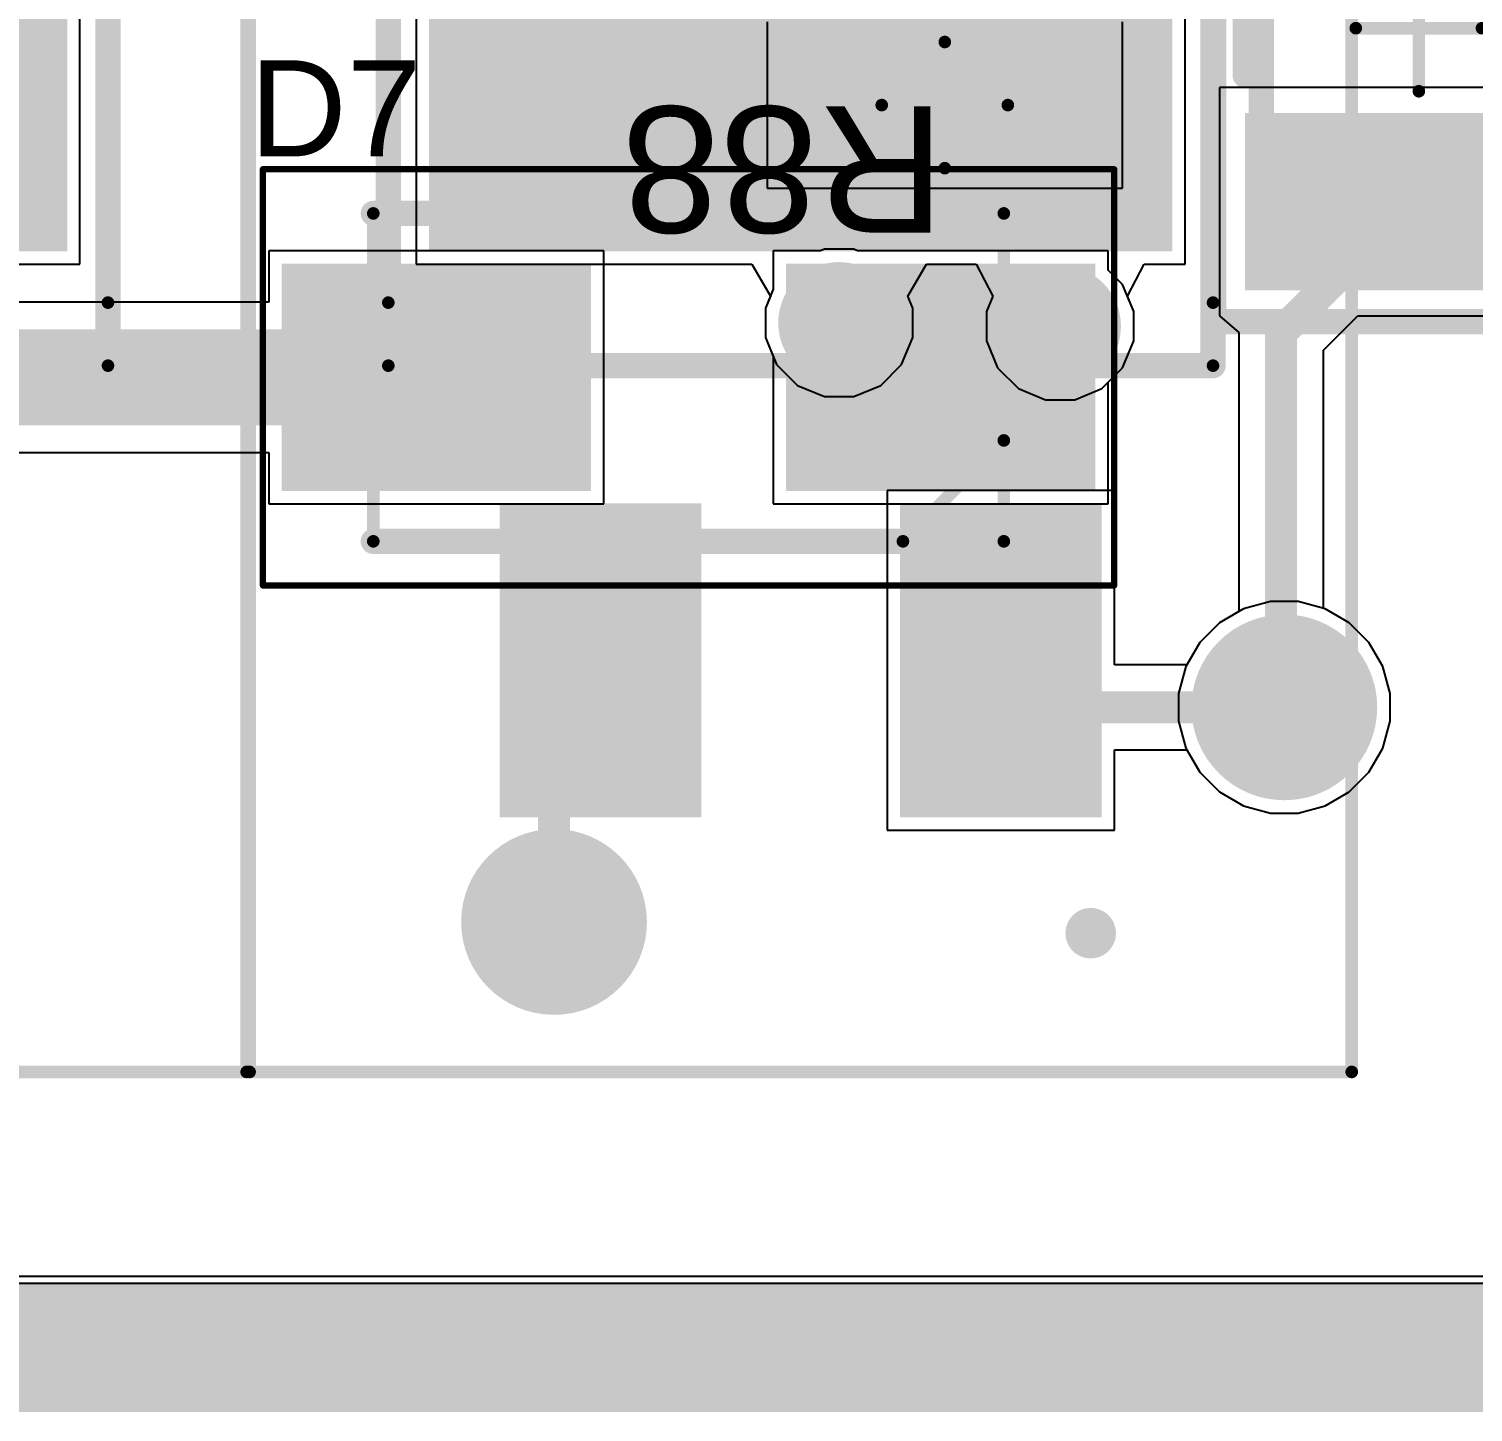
# Model space of a CAD drawing. Header units: inches. Extents: x 2.95 to 6.74, y 1.23 to 4.83.
# Drawn here: x 5.9591 to 6.4099, y 1.232 to 1.6638 of the extents above; entities that cross this region are included whole.
import ezdxf

# ---------------------------------------------------------------- set-up
doc = ezdxf.new("R2010")
doc.units = ezdxf.units.IN
doc.header["$MEASUREMENT"] = 0
for name, color, linetype in [('Bottom 3D Body', 56, 'Continuous'), ('Bottom Assembly', 56, 'Continuous'), ('Bottom Component Center', 56, 'Continuous'), ('Bottom Courtyard', 56, 'Continuous'), ('Bottom Layer', 5, 'Continuous'), ('Bottom Overlay', 54, 'Continuous'), ('Bottom Paste', 16, 'Continuous'), ('Bottom Solder', 6, 'Continuous'), ('GND', 76, 'Continuous'), ('Keep-Out Layer', 6, 'Continuous'), ('Mechanical 15', 56, 'Continuous'), ('Mechanical 5', 56, 'Continuous'), ('Mechanical 8', 56, 'Continuous'), ('PWR', 16, 'Continuous'), ('Top 3D Body', 56, 'Continuous'), ('Top Assembly', 56, 'Continuous'), ('Top Component Center', 56, 'Continuous'), ('Top Courtyard', 56, 'Continuous'), ('Top Layer', 1, 'Continuous'), ('Top Overlay', 2, 'Continuous'), ('Top Paste', 8, 'Continuous'), ('Top Solder', 216, 'Continuous'), ('Via Holes', 16, 'Continuous')]:
    doc.layers.add(name, color=color, linetype=linetype)
doc.styles.add('Arial', font='', dxfattribs={"height": 0.2})
doc.styles.get('Arial').set_extended_font_data('Arial')

# ---------------------------------------------------------------- blocks, each defined once
blk = doc.blocks.new('FP_ESR03_IPC_B_18')
at = {"layer": 'Top Layer'}
for points in [[(-0.04748, 0.01796), (-0.00976, 0.01796), (-0.00976, -0.01796), (-0.04748, -0.01796)], [(0.00976, 0.01796), (0.04748, 0.01796), (0.04748, -0.01796), (0.00976, -0.01796)]]:
    blk.add_hatch(color=1, dxfattribs=at).paths.add_polyline_path(points)
at = {"layer": 'Top Paste'}
for points in [[(-0.04748, 0.01796), (-0.00976, 0.01796), (-0.00976, -0.01796), (-0.04748, -0.01796)], [(0.00976, 0.01796), (0.04748, 0.01796), (0.04748, -0.01796), (0.00976, -0.01796)]]:
    blk.add_hatch(color=8, dxfattribs=at).paths.add_polyline_path(points)
at = {"layer": 'Top Solder'}
for points in [[(-0.04748, 0.01796), (-0.00976, 0.01796), (-0.00976, -0.01796), (-0.04748, -0.01796)], [(0.00976, 0.01796), (0.04748, 0.01796), (0.04748, -0.01796), (0.00976, -0.01796)]]:
    blk.add_hatch(color=216, dxfattribs=at).paths.add_polyline_path(points)
at = {"layer": 'Top 3D Body'}
for points in [[(0.0315, 0.01575, 0.00787, 0.00787, 0), (-0.0315, 0.01575, 0.00787, 0.00787, 0)], [(-0.0315, 0.01575, 0.00787, 0.00787, 0), (-0.0315, -0.01575, 0.00787, 0.00787, 0)], [(0.0315, 0.01575, 0.00787, 0.00787, 0), (0.0315, -0.01575, 0.00787, 0.00787, 0)], [(0.0315, -0.01575, 0.00787, 0.00787, 0), (-0.0315, -0.01575, 0.00787, 0.00787, 0)]]:
    blk.add_lwpolyline(points, format="xyseb", dxfattribs=at)
for points in [[(-0.03346, 0.01575, 0.00394, 0.00394, 1), (-0.02953, 0.01575, 0.00394, 0.00394, 1)], [(-0.03346, 0.01575, 0.00394, 0.00394, 1), (-0.02953, 0.01575, 0.00394, 0.00394, 1)], [(0.02953, 0.01575, 0.00394, 0.00394, 1), (0.03346, 0.01575, 0.00394, 0.00394, 1)], [(0.02953, 0.01575, 0.00394, 0.00394, 1), (0.03346, 0.01575, 0.00394, 0.00394, 1)], [(-0.03346, -0.01575, 0.00394, 0.00394, 1), (-0.02953, -0.01575, 0.00394, 0.00394, 1)], [(-0.03346, -0.01575, 0.00394, 0.00394, 1), (-0.02953, -0.01575, 0.00394, 0.00394, 1)], [(0.02953, -0.01575, 0.00394, 0.00394, 1), (0.03346, -0.01575, 0.00394, 0.00394, 1)], [(0.02953, -0.01575, 0.00394, 0.00394, 1), (0.03346, -0.01575, 0.00394, 0.00394, 1)]]:
    blk.add_lwpolyline(points, format="xyseb", close=True, dxfattribs=at)
at = {"layer": 'Top Assembly'}
for points in [[(0.05733, 0.0278, 0.00787, 0.00787, 0), (-0.05733, 0.0278, 0.00787, 0.00787, 0)], [(-0.05733, 0.0278, 0.00787, 0.00787, 0), (-0.05733, -0.0278, 0.00787, 0.00787, 0)], [(0.05733, 0.0278, 0.00787, 0.00787, 0), (0.05733, -0.0278, 0.00787, 0.00787, 0)], [(0.05733, -0.0278, 0.00787, 0.00787, 0), (-0.05733, -0.0278, 0.00787, 0.00787, 0)]]:
    blk.add_lwpolyline(points, format="xyseb", dxfattribs=at)
for points in [[(-0.05929, 0.0278, 0.00394, 0.00394, 1), (-0.05536, 0.0278, 0.00394, 0.00394, 1)], [(-0.05929, 0.0278, 0.00394, 0.00394, 1), (-0.05536, 0.0278, 0.00394, 0.00394, 1)], [(0.05536, 0.0278, 0.00394, 0.00394, 1), (0.05929, 0.0278, 0.00394, 0.00394, 1)], [(0.05536, 0.0278, 0.00394, 0.00394, 1), (0.05929, 0.0278, 0.00394, 0.00394, 1)], [(-0.05929, -0.0278, 0.00394, 0.00394, 1), (-0.05536, -0.0278, 0.00394, 0.00394, 1)], [(-0.05929, -0.0278, 0.00394, 0.00394, 1), (-0.05536, -0.0278, 0.00394, 0.00394, 1)], [(0.05536, -0.0278, 0.00394, 0.00394, 1), (0.05929, -0.0278, 0.00394, 0.00394, 1)], [(0.05536, -0.0278, 0.00394, 0.00394, 1), (0.05929, -0.0278, 0.00394, 0.00394, 1)]]:
    blk.add_lwpolyline(points, format="xyseb", close=True, dxfattribs=at)
at = {"layer": 'Top Component Center'}
for points in [[(0, 0.01969, 0.00394, 0.00394, 0), (0, -0.01969, 0.00394, 0.00394, 0)], [(0.01969, 0, 0.00394, 0.00394, 0), (-0.01969, 0, 0.00394, 0.00394, 0)]]:
    blk.add_lwpolyline(points, format="xyseb", dxfattribs=at)
for points in [[(-0.00098, 0.01969, 0.00197, 0.00197, 1), (0.00098, 0.01969, 0.00197, 0.00197, 1)], [(-0.02067, 0, 0.00197, 0.00197, 1), (-0.0187, 0, 0.00197, 0.00197, 1)], [(0.0187, 0, 0.00197, 0.00197, 1), (0.02067, 0, 0.00197, 0.00197, 1)], [(-0.00098, -0.01969, 0.00197, 0.00197, 1), (0.00098, -0.01969, 0.00197, 0.00197, 1)]]:
    blk.add_lwpolyline(points, format="xyseb", close=True, dxfattribs=at)
at = {"layer": 'Top Courtyard'}
for points in [[(0.05733, 0.0278, 0.00787, 0.00787, 0), (-0.05733, 0.0278, 0.00787, 0.00787, 0)], [(-0.05733, 0.0278, 0.00787, 0.00787, 0), (-0.05733, -0.0278, 0.00787, 0.00787, 0)], [(0.05733, 0.0278, 0.00787, 0.00787, 0), (0.05733, -0.0278, 0.00787, 0.00787, 0)], [(0.05733, -0.0278, 0.00787, 0.00787, 0), (-0.05733, -0.0278, 0.00787, 0.00787, 0)]]:
    blk.add_lwpolyline(points, format="xyseb", dxfattribs=at)
for points in [[(-0.05929, 0.0278, 0.00394, 0.00394, 1), (-0.05536, 0.0278, 0.00394, 0.00394, 1)], [(-0.05929, 0.0278, 0.00394, 0.00394, 1), (-0.05536, 0.0278, 0.00394, 0.00394, 1)], [(0.05536, 0.0278, 0.00394, 0.00394, 1), (0.05929, 0.0278, 0.00394, 0.00394, 1)], [(0.05536, 0.0278, 0.00394, 0.00394, 1), (0.05929, 0.0278, 0.00394, 0.00394, 1)], [(-0.05929, -0.0278, 0.00394, 0.00394, 1), (-0.05536, -0.0278, 0.00394, 0.00394, 1)], [(-0.05929, -0.0278, 0.00394, 0.00394, 1), (-0.05536, -0.0278, 0.00394, 0.00394, 1)], [(0.05536, -0.0278, 0.00394, 0.00394, 1), (0.05929, -0.0278, 0.00394, 0.00394, 1)], [(0.05536, -0.0278, 0.00394, 0.00394, 1), (0.05929, -0.0278, 0.00394, 0.00394, 1)]]:
    blk.add_lwpolyline(points, format="xyseb", close=True, dxfattribs=at)
at = {"layer": 'Top Overlay'}
for points in [[(0.04748, 0.0337, 0.00787, 0.00787, 0), (-0.04748, 0.0337, 0.00787, 0.00787, 0)], [(0.04748, -0.0337, 0.00787, 0.00787, 0), (-0.04748, -0.0337, 0.00787, 0.00787, 0)]]:
    blk.add_lwpolyline(points, format="xyseb", dxfattribs=at)
for points in [[(-0.04945, 0.0337, 0.00394, 0.00394, 1), (-0.04551, 0.0337, 0.00394, 0.00394, 1)], [(0.04551, 0.0337, 0.00394, 0.00394, 1), (0.04945, 0.0337, 0.00394, 0.00394, 1)], [(-0.04945, -0.0337, 0.00394, 0.00394, 1), (-0.04551, -0.0337, 0.00394, 0.00394, 1)], [(0.04551, -0.0337, 0.00394, 0.00394, 1), (0.04945, -0.0337, 0.00394, 0.00394, 1)]]:
    blk.add_lwpolyline(points, format="xyseb", close=True, dxfattribs=at)
at = {"layer": 'Top Assembly', "style": 'Arial'}
blk.add_text('R88', height=0.03937, dxfattribs=at).set_placement((0, 0.00044))
blk = doc.blocks.new('FP_RMCF1210_IPC_B_B_20')
at = {"layer": 'Bottom Layer'}
for points in [[(-0.08179, 0.05423), (-0.02652, 0.05423), (-0.02652, -0.05423), (-0.08179, -0.05423)], [(0.02652, 0.05423), (0.08179, 0.05423), (0.08179, -0.05423), (0.02652, -0.05423)]]:
    blk.add_hatch(color=5, dxfattribs=at).paths.add_polyline_path(points)
at = {"layer": 'Bottom Paste'}
for points in [[(-0.08179, 0.05423), (-0.02652, 0.05423), (-0.02652, -0.05423), (-0.08179, -0.05423)], [(0.02652, 0.05423), (0.08179, 0.05423), (0.08179, -0.05423), (0.02652, -0.05423)]]:
    blk.add_hatch(color=16, dxfattribs=at).paths.add_polyline_path(points)
at = {"layer": 'Bottom Solder'}
for points in [[(-0.08179, 0.05423), (-0.02652, 0.05423), (-0.02652, -0.05423), (-0.08179, -0.05423)], [(0.02652, 0.05423), (0.08179, 0.05423), (0.08179, -0.05423), (0.02652, -0.05423)]]:
    blk.add_hatch(color=6, dxfattribs=at).paths.add_polyline_path(points)
at = {"layer": 'Bottom 3D Body'}
for points in [[(0.06299, 0.04921, 0.00787, 0.00787, 0), (-0.06299, 0.04921, 0.00787, 0.00787, 0)], [(-0.06299, -0.04921, 0.00787, 0.00787, 0), (-0.06299, 0.04921, 0.00787, 0.00787, 0)], [(0.06299, -0.04921, 0.00787, 0.00787, 0), (0.06299, 0.04921, 0.00787, 0.00787, 0)], [(0.06299, -0.04921, 0.00787, 0.00787, 0), (-0.06299, -0.04921, 0.00787, 0.00787, 0)]]:
    blk.add_lwpolyline(points, format="xyseb", dxfattribs=at)
for points in [[(-0.06496, 0.04921, 0.00394, 0.00394, 1), (-0.06102, 0.04921, 0.00394, 0.00394, 1)], [(-0.06496, 0.04921, 0.00394, 0.00394, 1), (-0.06102, 0.04921, 0.00394, 0.00394, 1)], [(0.06102, 0.04921, 0.00394, 0.00394, 1), (0.06496, 0.04921, 0.00394, 0.00394, 1)], [(0.06102, 0.04921, 0.00394, 0.00394, 1), (0.06496, 0.04921, 0.00394, 0.00394, 1)], [(-0.06496, -0.04921, 0.00394, 0.00394, 1), (-0.06102, -0.04921, 0.00394, 0.00394, 1)], [(-0.06496, -0.04921, 0.00394, 0.00394, 1), (-0.06102, -0.04921, 0.00394, 0.00394, 1)], [(0.06102, -0.04921, 0.00394, 0.00394, 1), (0.06496, -0.04921, 0.00394, 0.00394, 1)], [(0.06102, -0.04921, 0.00394, 0.00394, 1), (0.06496, -0.04921, 0.00394, 0.00394, 1)]]:
    blk.add_lwpolyline(points, format="xyseb", close=True, dxfattribs=at)
at = {"layer": 'Bottom Assembly'}
for points in [[(0.09163, 0.06407, 0.00787, 0.00787, 0), (-0.09163, 0.06407, 0.00787, 0.00787, 0)], [(-0.09163, -0.06407, 0.00787, 0.00787, 0), (-0.09163, 0.06407, 0.00787, 0.00787, 0)], [(0.09163, -0.06407, 0.00787, 0.00787, 0), (0.09163, 0.06407, 0.00787, 0.00787, 0)], [(0.09163, -0.06407, 0.00787, 0.00787, 0), (-0.09163, -0.06407, 0.00787, 0.00787, 0)]]:
    blk.add_lwpolyline(points, format="xyseb", dxfattribs=at)
for points in [[(-0.0936, 0.06407, 0.00394, 0.00394, 1), (-0.08966, 0.06407, 0.00394, 0.00394, 1)], [(-0.0936, 0.06407, 0.00394, 0.00394, 1), (-0.08966, 0.06407, 0.00394, 0.00394, 1)], [(0.08966, 0.06407, 0.00394, 0.00394, 1), (0.0936, 0.06407, 0.00394, 0.00394, 1)], [(0.08966, 0.06407, 0.00394, 0.00394, 1), (0.0936, 0.06407, 0.00394, 0.00394, 1)], [(-0.0936, -0.06407, 0.00394, 0.00394, 1), (-0.08966, -0.06407, 0.00394, 0.00394, 1)], [(-0.0936, -0.06407, 0.00394, 0.00394, 1), (-0.08966, -0.06407, 0.00394, 0.00394, 1)], [(0.08966, -0.06407, 0.00394, 0.00394, 1), (0.0936, -0.06407, 0.00394, 0.00394, 1)], [(0.08966, -0.06407, 0.00394, 0.00394, 1), (0.0936, -0.06407, 0.00394, 0.00394, 1)]]:
    blk.add_lwpolyline(points, format="xyseb", close=True, dxfattribs=at)
at = {"layer": 'Bottom Component Center'}
for points in [[(0, -0.01969, 0.00394, 0.00394, 0), (0, 0.01969, 0.00394, 0.00394, 0)], [(0.01969, 0, 0.00394, 0.00394, 0), (-0.01969, 0, 0.00394, 0.00394, 0)]]:
    blk.add_lwpolyline(points, format="xyseb", dxfattribs=at)
for points in [[(-0.00098, 0.01969, 0.00197, 0.00197, 1), (0.00098, 0.01969, 0.00197, 0.00197, 1)], [(-0.02067, 0, 0.00197, 0.00197, 1), (-0.0187, 0, 0.00197, 0.00197, 1)], [(0.0187, 0, 0.00197, 0.00197, 1), (0.02067, 0, 0.00197, 0.00197, 1)], [(-0.00098, -0.01969, 0.00197, 0.00197, 1), (0.00098, -0.01969, 0.00197, 0.00197, 1)]]:
    blk.add_lwpolyline(points, format="xyseb", close=True, dxfattribs=at)
at = {"layer": 'Bottom Courtyard'}
for points in [[(0.09163, 0.06407, 0.00787, 0.00787, 0), (-0.09163, 0.06407, 0.00787, 0.00787, 0)], [(-0.09163, -0.06407, 0.00787, 0.00787, 0), (-0.09163, 0.06407, 0.00787, 0.00787, 0)], [(0.09163, -0.06407, 0.00787, 0.00787, 0), (0.09163, 0.06407, 0.00787, 0.00787, 0)], [(0.09163, -0.06407, 0.00787, 0.00787, 0), (-0.09163, -0.06407, 0.00787, 0.00787, 0)]]:
    blk.add_lwpolyline(points, format="xyseb", dxfattribs=at)
for points in [[(-0.0936, 0.06407, 0.00394, 0.00394, 1), (-0.08966, 0.06407, 0.00394, 0.00394, 1)], [(-0.0936, 0.06407, 0.00394, 0.00394, 1), (-0.08966, 0.06407, 0.00394, 0.00394, 1)], [(0.08966, 0.06407, 0.00394, 0.00394, 1), (0.0936, 0.06407, 0.00394, 0.00394, 1)], [(0.08966, 0.06407, 0.00394, 0.00394, 1), (0.0936, 0.06407, 0.00394, 0.00394, 1)], [(-0.0936, -0.06407, 0.00394, 0.00394, 1), (-0.08966, -0.06407, 0.00394, 0.00394, 1)], [(-0.0936, -0.06407, 0.00394, 0.00394, 1), (-0.08966, -0.06407, 0.00394, 0.00394, 1)], [(0.08966, -0.06407, 0.00394, 0.00394, 1), (0.0936, -0.06407, 0.00394, 0.00394, 1)], [(0.08966, -0.06407, 0.00394, 0.00394, 1), (0.0936, -0.06407, 0.00394, 0.00394, 1)]]:
    blk.add_lwpolyline(points, format="xyseb", close=True, dxfattribs=at)
at = {"layer": 'Bottom Overlay'}
for points in [[(0.01471, 0.05423, 0.00787, 0.00787, 0), (-0.01471, 0.05423, 0.00787, 0.00787, 0)], [(0.01471, -0.05423, 0.00787, 0.00787, 0), (-0.01471, -0.05423, 0.00787, 0.00787, 0)]]:
    blk.add_lwpolyline(points, format="xyseb", dxfattribs=at)
for points in [[(-0.01668, 0.05423, 0.00394, 0.00394, 1), (-0.01275, 0.05423, 0.00394, 0.00394, 1)], [(0.01275, 0.05423, 0.00394, 0.00394, 1), (0.01668, 0.05423, 0.00394, 0.00394, 1)], [(-0.01668, -0.05423, 0.00394, 0.00394, 1), (-0.01275, -0.05423, 0.00394, 0.00394, 1)], [(0.01275, -0.05423, 0.00394, 0.00394, 1), (0.01668, -0.05423, 0.00394, 0.00394, 1)]]:
    blk.add_lwpolyline(points, format="xyseb", close=True, dxfattribs=at)
blk = doc.blocks.new('SQD30N0520L_GE3_B_89')
at = {"layer": 'Bottom Layer'}
for points in [[(-0.03498, 0), (-0.03498, -0.09), (-0.08998, -0.09), (-0.08998, 0)], [(0.08998, 0), (0.08998, -0.09), (0.03498, -0.09), (0.03498, 0)], [(0.11201, -0.17669), (0.11201, -0.42), (-0.11201, -0.42), (-0.11201, -0.17669)]]:
    blk.add_hatch(color=5, dxfattribs=at).paths.add_polyline_path(points)
at = {"layer": 'Bottom Paste'}
for points in [[(-0.03498, 0), (-0.03498, -0.09), (-0.08998, -0.09), (-0.08998, 0)], [(0.08998, 0), (0.08998, -0.09), (0.03498, -0.09), (0.03498, 0)], [(0.11201, -0.17669), (0.11201, -0.42), (-0.11201, -0.42), (-0.11201, -0.17669)]]:
    blk.add_hatch(color=16, dxfattribs=at).paths.add_polyline_path(points)
at = {"layer": 'Bottom Solder'}
for points in [[(-0.03098, 0.004), (-0.03098, -0.094), (-0.09398, -0.094), (-0.09398, 0.004)], [(0.09398, 0.004), (0.09398, -0.094), (0.03098, -0.094), (0.03098, 0.004)], [(0.11601, -0.17269), (0.11601, -0.424), (-0.11601, -0.424), (-0.11601, -0.17269)]]:
    blk.add_hatch(color=6, dxfattribs=at).paths.add_polyline_path(points)
at = {"layer": 'Bottom 3D Body'}
for points in [[(-0.12874, -0.13701, 0.00787, 0.00787, 0), (-0.12874, -0.37697, 0.00787, 0.00787, 0)], [(0.12874, -0.13701, 0.00787, 0.00787, 0), (-0.12874, -0.13701, 0.00787, 0.00787, 0)], [(0.12874, -0.13701, 0.00787, 0.00787, 0), (0.12874, -0.37697, 0.00787, 0.00787, 0)]]:
    blk.add_lwpolyline(points, format="xyseb", dxfattribs=at)
for points in [[(-0.13071, -0.13701, 0.00394, 0.00394, 1), (-0.12677, -0.13701, 0.00394, 0.00394, 1)], [(-0.13071, -0.13701, 0.00394, 0.00394, 1), (-0.12677, -0.13701, 0.00394, 0.00394, 1)], [(0.12677, -0.13701, 0.00394, 0.00394, 1), (0.13071, -0.13701, 0.00394, 0.00394, 1)], [(0.12677, -0.13701, 0.00394, 0.00394, 1), (0.13071, -0.13701, 0.00394, 0.00394, 1)]]:
    blk.add_lwpolyline(points, format="xyseb", close=True, dxfattribs=at)
at = {"layer": 'Bottom Overlay'}
for points in [[(-0.09449, 0.04016, 0.00787, 0.00787, -1), (-0.08661, 0.04016, 0.00787, 0.00787, 0)], [(-0.08661, 0.04016, 0.00787, 0.00787, -1), (-0.09449, 0.04016, 0.00787, 0.00787, 0)], [(0.12874, -0.13701, 0.00394, 0.00394, 0), (-0.12874, -0.13701, 0.00394, 0.00394, 0)], [(-0.12874, -0.13701, 0.00394, 0.00394, 0), (-0.12874, -0.15669, 0.00394, 0.00394, 0)], [(0.12874, -0.13701, 0.00394, 0.00394, 0), (0.12874, -0.15669, 0.00394, 0.00394, 0)]]:
    blk.add_lwpolyline(points, format="xyseb", dxfattribs=at)
for points in [[(-0.09646, 0.04016, 0.00394, 0.00394, 1), (-0.09252, 0.04016, 0.00394, 0.00394, 1)], [(-0.09646, 0.04016, 0.00394, 0.00394, 1), (-0.09252, 0.04016, 0.00394, 0.00394, 1)], [(-0.08858, 0.04016, 0.00394, 0.00394, 1), (-0.08465, 0.04016, 0.00394, 0.00394, 1)], [(-0.08858, 0.04016, 0.00394, 0.00394, 1), (-0.08465, 0.04016, 0.00394, 0.00394, 1)], [(-0.12972, -0.13701, 0.00197, 0.00197, 1), (-0.12776, -0.13701, 0.00197, 0.00197, 1)], [(-0.12972, -0.13701, 0.00197, 0.00197, 1), (-0.12776, -0.13701, 0.00197, 0.00197, 1)], [(0.12776, -0.13701, 0.00197, 0.00197, 1), (0.12972, -0.13701, 0.00197, 0.00197, 1)], [(0.12776, -0.13701, 0.00197, 0.00197, 1), (0.12972, -0.13701, 0.00197, 0.00197, 1)], [(-0.12972, -0.15669, 0.00197, 0.00197, 1), (-0.12776, -0.15669, 0.00197, 0.00197, 1)], [(0.12776, -0.15669, 0.00197, 0.00197, 1), (0.12972, -0.15669, 0.00197, 0.00197, 1)]]:
    blk.add_lwpolyline(points, format="xyseb", close=True, dxfattribs=at)
at = {"layer": 'Mechanical 15'}
for points in [[(-0.17205, 0.08346, 0.00394, 0.00394, 0), (-0.17205, -0.46035, 0.00394, 0.00394, 0)], [(0.17205, 0.08346, 0.00394, 0.00394, 0), (-0.17205, 0.08346, 0.00394, 0.00394, 0)], [(0.17205, 0.08346, 0.00394, 0.00394, 0), (0.17205, -0.46035, 0.00394, 0.00394, 0)]]:
    blk.add_lwpolyline(points, format="xyseb", dxfattribs=at)
for points in [[(-0.17303, 0.08346, 0.00197, 0.00197, 1), (-0.17106, 0.08346, 0.00197, 0.00197, 1)], [(-0.17303, 0.08346, 0.00197, 0.00197, 1), (-0.17106, 0.08346, 0.00197, 0.00197, 1)], [(0.17106, 0.08346, 0.00197, 0.00197, 1), (0.17303, 0.08346, 0.00197, 0.00197, 1)], [(0.17106, 0.08346, 0.00197, 0.00197, 1), (0.17303, 0.08346, 0.00197, 0.00197, 1)]]:
    blk.add_lwpolyline(points, format="xyseb", close=True, dxfattribs=at)
blk = doc.blocks.new('SQD30N0520L_GE3_B_90')
at = {"layer": 'Bottom Layer'}
blk.add_hatch(color=5, dxfattribs=at).paths.add_polyline_path([(0.11201, -0.17669), (0.11201, -0.42), (-0.11201, -0.42), (-0.11201, -0.17669)])
at = {"layer": 'Bottom Paste'}
blk.add_hatch(color=16, dxfattribs=at).paths.add_polyline_path([(0.11201, -0.17669), (0.11201, -0.42), (-0.11201, -0.42), (-0.11201, -0.17669)])
at = {"layer": 'Bottom Solder'}
blk.add_hatch(color=6, dxfattribs=at).paths.add_polyline_path([(0.11601, -0.17269), (0.11601, -0.424), (-0.11601, -0.424), (-0.11601, -0.17269)])
at = {"layer": 'Bottom 3D Body'}
for points in [[(0.12874, -0.13701, 0.00787, 0.00787, 0), (-0.12874, -0.13701, 0.00787, 0.00787, 0)], [(-0.12874, -0.13701, 0.00787, 0.00787, 0), (-0.12874, -0.37697, 0.00787, 0.00787, 0)]]:
    blk.add_lwpolyline(points, format="xyseb", dxfattribs=at)
blk.add_lwpolyline([(-0.13071, -0.13701, 0.00394, 0.00394, 1), (-0.12677, -0.13701, 0.00394, 0.00394, 1)], format="xyseb", close=True, dxfattribs=at)
blk.add_lwpolyline([(-0.13071, -0.13701, 0.00394, 0.00394, 1), (-0.12677, -0.13701, 0.00394, 0.00394, 1)], format="xyseb", close=True, dxfattribs=at)
at = {"layer": 'Bottom Overlay'}
for points in [[(-0.12874, -0.13701, 0.00394, 0.00394, 0), (-0.12874, -0.15669, 0.00394, 0.00394, 0)], [(0.12874, -0.13701, 0.00394, 0.00394, 0), (-0.12874, -0.13701, 0.00394, 0.00394, 0)]]:
    blk.add_lwpolyline(points, format="xyseb", dxfattribs=at)
for points in [[(-0.12972, -0.13701, 0.00197, 0.00197, 1), (-0.12776, -0.13701, 0.00197, 0.00197, 1)], [(-0.12972, -0.13701, 0.00197, 0.00197, 1), (-0.12776, -0.13701, 0.00197, 0.00197, 1)], [(-0.12972, -0.15669, 0.00197, 0.00197, 1), (-0.12776, -0.15669, 0.00197, 0.00197, 1)]]:
    blk.add_lwpolyline(points, format="xyseb", close=True, dxfattribs=at)
at = {"layer": 'Mechanical 15'}
for points in [[(0.17205, 0.08346, 0.00394, 0.00394, 0), (-0.17205, 0.08346, 0.00394, 0.00394, 0)], [(-0.17205, 0.08346, 0.00394, 0.00394, 0), (-0.17205, -0.46035, 0.00394, 0.00394, 0)]]:
    blk.add_lwpolyline(points, format="xyseb", dxfattribs=at)
blk.add_lwpolyline([(-0.17303, 0.08346, 0.00197, 0.00197, 1), (-0.17106, 0.08346, 0.00197, 0.00197, 1)], format="xyseb", close=True, dxfattribs=at)
blk.add_lwpolyline([(-0.17303, 0.08346, 0.00197, 0.00197, 1), (-0.17106, 0.08346, 0.00197, 0.00197, 1)], format="xyseb", close=True, dxfattribs=at)
blk = doc.blocks.new('DIOM5026X220N_110')
at = {"layer": 'Top Layer'}
for points in [[(-0.12303, 0.0315), (-0.03445, 0.0315), (-0.03445, -0.0315), (-0.12303, -0.0315)], [(0.03445, 0.0315), (0.12303, 0.0315), (0.12303, -0.0315), (0.03445, -0.0315)]]:
    blk.add_hatch(color=1, dxfattribs=at).paths.add_polyline_path(points)
at = {"layer": 'Top Paste'}
for points in [[(-0.12303, 0.0315), (-0.03445, 0.0315), (-0.03445, -0.0315), (-0.12303, -0.0315)], [(0.03445, 0.0315), (0.12303, 0.0315), (0.12303, -0.0315), (0.03445, -0.0315)]]:
    blk.add_hatch(color=8, dxfattribs=at).paths.add_polyline_path(points)
at = {"layer": 'Top Solder'}
for points in [[(-0.12703, 0.0355), (-0.03045, 0.0355), (-0.03045, -0.0355), (-0.12703, -0.0355)], [(0.03045, 0.0355), (0.12703, 0.0355), (0.12703, -0.0355), (0.03045, -0.0355)]]:
    blk.add_hatch(color=216, dxfattribs=at).paths.add_polyline_path(points)
at = {"layer": 'Mechanical 15'}
for points in [[(-0.13287, 0.06496, 0.00197, 0.00197, 0), (-0.13287, -0.06496, 0.00197, 0.00197, 0)], [(0.13287, 0.06496, 0.00197, 0.00197, 0), (-0.13287, 0.06496, 0.00197, 0.00197, 0)], [(0.13287, 0.06496, 0.00197, 0.00197, 0), (0.13287, -0.06496, 0.00197, 0.00197, 0)], [(0.13287, -0.06496, 0.00197, 0.00197, 0), (-0.13287, -0.06496, 0.00197, 0.00197, 0)]]:
    blk.add_lwpolyline(points, format="xyseb", dxfattribs=at)
for points in [[(-0.13337, 0.06496, 0.000984, 0.000984, 1), (-0.13238, 0.06496, 0.000984, 0.000984, 1)], [(-0.13337, 0.06496, 0.000984, 0.000984, 1), (-0.13238, 0.06496, 0.000984, 0.000984, 1)], [(0.13238, 0.06496, 0.000984, 0.000984, 1), (0.13337, 0.06496, 0.000984, 0.000984, 1)], [(0.13238, 0.06496, 0.000984, 0.000984, 1), (0.13337, 0.06496, 0.000984, 0.000984, 1)], [(-0.13337, -0.06496, 0.000984, 0.000984, 1), (-0.13238, -0.06496, 0.000984, 0.000984, 1)], [(-0.13337, -0.06496, 0.000984, 0.000984, 1), (-0.13238, -0.06496, 0.000984, 0.000984, 1)], [(0.13238, -0.06496, 0.000984, 0.000984, 1), (0.13337, -0.06496, 0.000984, 0.000984, 1)], [(0.13238, -0.06496, 0.000984, 0.000984, 1), (0.13337, -0.06496, 0.000984, 0.000984, 1)]]:
    blk.add_lwpolyline(points, format="xyseb", close=True, dxfattribs=at)
at = {"layer": 'Top 3D Body'}
for points in [[(-0.06693, 0.05118, 0.00394, 0.00394, 0), (-0.09843, 0.01969, 0.00394, 0.00394, 0)], [(-0.09843, 0.05118, 0.00394, 0.00394, 0), (-0.09843, -0.05118, 0.00394, 0.00394, 0)], [(0.09843, 0.05118, 0.00394, 0.00394, 0), (-0.09843, 0.05118, 0.00394, 0.00394, 0)], [(0.09843, 0.05118, 0.00394, 0.00394, 0), (0.09843, -0.05118, 0.00394, 0.00394, 0)], [(0.09843, -0.05118, 0.00394, 0.00394, 0), (-0.09843, -0.05118, 0.00394, 0.00394, 0)]]:
    blk.add_lwpolyline(points, format="xyseb", dxfattribs=at)
for points in [[(-0.09941, 0.05118, 0.00197, 0.00197, 1), (-0.09744, 0.05118, 0.00197, 0.00197, 1)], [(-0.09941, 0.05118, 0.00197, 0.00197, 1), (-0.09744, 0.05118, 0.00197, 0.00197, 1)], [(-0.06791, 0.05118, 0.00197, 0.00197, 1), (-0.06594, 0.05118, 0.00197, 0.00197, 1)], [(0.09744, 0.05118, 0.00197, 0.00197, 1), (0.09941, 0.05118, 0.00197, 0.00197, 1)], [(0.09744, 0.05118, 0.00197, 0.00197, 1), (0.09941, 0.05118, 0.00197, 0.00197, 1)], [(-0.09941, 0.01969, 0.00197, 0.00197, 1), (-0.09744, 0.01969, 0.00197, 0.00197, 1)], [(-0.09941, -0.05118, 0.00197, 0.00197, 1), (-0.09744, -0.05118, 0.00197, 0.00197, 1)], [(-0.09941, -0.05118, 0.00197, 0.00197, 1), (-0.09744, -0.05118, 0.00197, 0.00197, 1)], [(0.09744, -0.05118, 0.00197, 0.00197, 1), (0.09941, -0.05118, 0.00197, 0.00197, 1)], [(0.09744, -0.05118, 0.00197, 0.00197, 1), (0.09941, -0.05118, 0.00197, 0.00197, 1)]]:
    blk.add_lwpolyline(points, format="xyseb", close=True, dxfattribs=at)
at = {"layer": 'Top Overlay'}
for points in [[(0.09843, 0.05118, 0.00787, 0.00787, 0), (-0.11024, 0.05118, 0.00787, 0.00787, 0)], [(0.09843, -0.05118, 0.00787, 0.00787, 0), (-0.09843, -0.05118, 0.00787, 0.00787, 0)]]:
    blk.add_lwpolyline(points, format="xyseb", dxfattribs=at)
for points in [[(-0.1122, 0.05118, 0.00394, 0.00394, 1), (-0.10827, 0.05118, 0.00394, 0.00394, 1)], [(0.09646, 0.05118, 0.00394, 0.00394, 1), (0.10039, 0.05118, 0.00394, 0.00394, 1)], [(-0.10039, -0.05118, 0.00394, 0.00394, 1), (-0.09646, -0.05118, 0.00394, 0.00394, 1)], [(0.09646, -0.05118, 0.00394, 0.00394, 1), (0.10039, -0.05118, 0.00394, 0.00394, 1)]]:
    blk.add_lwpolyline(points, format="xyseb", close=True, dxfattribs=at)

msp = doc.modelspace()

# ---------------------------------------------------------------- hatches: boundary and pattern name
at = {"layer": 'Bottom Layer'}
h = msp.add_hatch(color=5, dxfattribs=at)
edge = h.paths.add_edge_path()
edge.add_arc((6.212, 1.572), 0.015, 0, 360)
h = msp.add_hatch(color=5, dxfattribs=at)
edge = h.paths.add_edge_path()
edge.add_arc((6.281, 1.571), 0.015, 0, 360)
h = msp.add_hatch(color=5, dxfattribs=at)
edge = h.paths.add_edge_path()
edge.add_arc((6.351, 1.452), 0.025, 0, 360)
h = msp.add_hatch(color=5, dxfattribs=at)
edge = h.paths.add_edge_path()
edge.add_arc((6.123, 1.385), 0.025, 0, 360)
at = {"layer": 'Bottom Solder'}
h = msp.add_hatch(color=6, dxfattribs=at)
edge = h.paths.add_edge_path()
edge.add_arc((6.212, 1.572), 0.019, 0, 360)
h = msp.add_hatch(color=6, dxfattribs=at)
edge = h.paths.add_edge_path()
edge.add_arc((6.281, 1.571), 0.019, 0, 360)
h = msp.add_hatch(color=6, dxfattribs=at)
edge = h.paths.add_edge_path()
edge.add_arc((6.351, 1.452), 0.029, 0, 360)
h = msp.add_hatch(color=6, dxfattribs=at)
edge = h.paths.add_edge_path()
edge.add_arc((6.123, 1.385), 0.029, 0, 360)
at = {"layer": 'GND'}
h = msp.add_hatch(color=76, dxfattribs=at)
edge = h.paths.add_edge_path()
edge.add_arc((6.212, 1.572), 0.019, 0, 360)
h = msp.add_hatch(color=76, dxfattribs=at)
edge = h.paths.add_edge_path()
edge.add_arc((6.281, 1.571), 0.019, 0, 360)
h = msp.add_hatch(color=76, dxfattribs=at)
edge = h.paths.add_edge_path()
edge.add_arc((6.351, 1.452), 0.024, 0, 360)
at = {"layer": 'PWR'}
h = msp.add_hatch(color=16, dxfattribs=at)
edge = h.paths.add_edge_path()
edge.add_arc((6.351, 1.452), 0.024, 0, 360)
h = msp.add_hatch(color=16, dxfattribs=at)
edge = h.paths.add_edge_path()
edge.add_arc((6.123, 1.385), 0.024, 0, 360)
at = {"layer": 'Top Layer'}
h = msp.add_hatch(color=1, dxfattribs=at)
edge = h.paths.add_edge_path()
edge.add_arc((6.212, 1.572), 0.015, 0, 360)
h = msp.add_hatch(color=1, dxfattribs=at)
edge = h.paths.add_edge_path()
edge.add_arc((6.281, 1.571), 0.015, 0, 360)
h = msp.add_hatch(color=1, dxfattribs=at)
edge = h.paths.add_edge_path()
edge.add_arc((6.351, 1.452), 0.025, 0, 360)
h = msp.add_hatch(color=1, dxfattribs=at)
edge = h.paths.add_edge_path()
edge.add_arc((6.123, 1.385), 0.025, 0, 360)
at = {"layer": 'Top Solder'}
h = msp.add_hatch(color=216, dxfattribs=at)
edge = h.paths.add_edge_path()
edge.add_arc((6.212, 1.572), 0.019, 0, 360)
h = msp.add_hatch(color=216, dxfattribs=at)
edge = h.paths.add_edge_path()
edge.add_arc((6.281, 1.571), 0.019, 0, 360)
h = msp.add_hatch(color=216, dxfattribs=at)
edge = h.paths.add_edge_path()
edge.add_arc((6.351, 1.452), 0.029, 0, 360)
h = msp.add_hatch(color=216, dxfattribs=at)
edge = h.paths.add_edge_path()
edge.add_arc((6.123, 1.385), 0.029, 0, 360)
at = {"layer": 'Via Holes'}
h = msp.add_hatch(color=7, dxfattribs=at)
edge = h.paths.add_edge_path()
edge.add_arc((6.212, 1.572), 0.009, 0, 360)
h = msp.add_hatch(color=7, dxfattribs=at)
edge = h.paths.add_edge_path()
edge.add_arc((6.281, 1.571), 0.009, 0, 360)
h = msp.add_hatch(color=7, dxfattribs=at)
edge = h.paths.add_edge_path()
edge.add_arc((6.351, 1.452), 0.014, 0, 360)
h = msp.add_hatch(color=7, dxfattribs=at)
edge = h.paths.add_edge_path()
edge.add_arc((6.123, 1.385), 0.014, 0, 360)

# ---------------------------------------------------------------- linework, layer by layer
at = {"layer": 'Bottom Layer'}
for p, q in [((6.07999, 1.84207), (6.07999, 1.59035)), ((5.97501, 1.59035), (5.97501, 1.76519)), ((6.32001, 1.59035), (6.32001, 1.76519)), ((6.45523, 1.64548), (6.33077, 1.64548)), ((6.33077, 1.64548), (6.33077, 1.57421)), ((5.73499, 1.59035), (5.97501, 1.59035)), ((6.07999, 1.59035), (6.18475, 1.59035)), ((6.18475, 1.59035), (6.19056, 1.58035)), ((6.23344, 1.58035), (6.23925, 1.59035)), ((6.23925, 1.59035), (6.25475, 1.59035)), ((6.25475, 1.59035), (6.25998, 1.58035)), ((6.30202, 1.58035), (6.30725, 1.59035)), ((6.30725, 1.59035), (6.32001, 1.59035)), ((6.19056, 1.58035), (6.189, 1.57658)), ((6.235, 1.57658), (6.23344, 1.58035)), ((6.25998, 1.58035), (6.258, 1.57557)), ((6.304, 1.57557), (6.30202, 1.58035)), ((6.189, 1.57658), (6.189, 1.56743)), ((6.235, 1.56743), (6.235, 1.57658)), ((6.258, 1.57557), (6.258, 1.56642)), ((6.304, 1.56642), (6.304, 1.57557)), ((6.33077, 1.57421), (6.33077, 1.57421)), ((6.33077, 1.57421), (6.33675, 1.569)), ((6.36325, 1.56351), (6.37395, 1.57421)), ((6.37395, 1.57421), (6.45523, 1.57421)), ((6.189, 1.56743), (6.1925, 1.55897)), ((6.2315, 1.55897), (6.235, 1.56743)), ((6.258, 1.56642), (6.2615, 1.55797)), ((6.3005, 1.55797), (6.304, 1.56642)), ((6.33675, 1.569), (6.33675, 1.48188)), ((6.36325, 1.48288), (6.36325, 1.56351)), ((6.1925, 1.55897), (6.19897, 1.5525)), ((6.22503, 1.5525), (6.2315, 1.55897)), ((6.2615, 1.55797), (6.26797, 1.5515)), ((6.29403, 1.5515), (6.3005, 1.55797)), ((6.19897, 1.5525), (6.20742, 1.549)), ((6.21657, 1.549), (6.22503, 1.5525)), ((6.26797, 1.5515), (6.27642, 1.548)), ((6.28557, 1.548), (6.29403, 1.5515)), ((6.20742, 1.549), (6.21657, 1.549)), ((6.27642, 1.548), (6.28557, 1.548)), ((6.29798, 1.51965), (6.22698, 1.51965)), ((6.22698, 1.51965), (6.22698, 1.41365)), ((6.29798, 1.46525), (6.29798, 1.51965)), ((6.33675, 1.48188), (6.33074, 1.47841)), ((6.36374, 1.48275), (6.36325, 1.48288)), ((6.37126, 1.47841), (6.36374, 1.48275)), ((6.33074, 1.47841), (6.32459, 1.47226)), ((6.37741, 1.47226), (6.37126, 1.47841)), ((6.32459, 1.47226), (6.32055, 1.46525)), ((6.38175, 1.46474), (6.37741, 1.47226)), ((6.32055, 1.46525), (6.29798, 1.46525)), ((6.384, 1.45634), (6.38175, 1.46474)), ((6.384, 1.44766), (6.384, 1.45634)), ((6.38175, 1.43926), (6.384, 1.44766)), ((6.29798, 1.41365), (6.29798, 1.43875)), ((6.29798, 1.43875), (6.32055, 1.43875)), ((6.32055, 1.43875), (6.32459, 1.43174)), ((6.37741, 1.43174), (6.38175, 1.43926)), ((6.32459, 1.43174), (6.33074, 1.42559)), ((6.37126, 1.42559), (6.37741, 1.43174)), ((6.33074, 1.42559), (6.33826, 1.42125)), ((6.36374, 1.42125), (6.37126, 1.42559)), ((6.33826, 1.42125), (6.34666, 1.419)), ((6.35534, 1.419), (6.36374, 1.42125)), ((6.34666, 1.419), (6.35534, 1.419)), ((6.22698, 1.41365), (6.29798, 1.41365)), ((6.66535, 1.2743), (5.27795, 1.2743))]:
    msp.add_line(p, q, dxfattribs=at)
for points in [[(6.393, 1.60984, 0.01, 0.01, 0), (6.39716, 1.614, 0.01, 0.01, 0)], [(6.39716, 1.614, 0.01, 0.01, 0), (6.48001, 1.614, 0.01, 0.01, 0)], [(6.35, 1.569, 0.01, 0.01, 0), (6.389, 1.608, 0.01, 0.01, 0)], [(6.35, 1.453, 0.01, 0.01, 0), (6.35, 1.569, 0.01, 0.01, 0)], [(6.123, 1.45213, 0.01, 0.01, 0), (6.13752, 1.46665, 0.01, 0.01, 0)], [(6.26248, 1.46665, 0.01, 0.01, 0), (6.27713, 1.452, 0.01, 0.01, 0)], [(6.123, 1.385, 0.01, 0.01, 0), (6.123, 1.45213, 0.01, 0.01, 0)], [(6.27713, 1.452, 0.01, 0.01, 0), (6.351, 1.452, 0.01, 0.01, 0)], [(6.35, 1.453, 0.01, 0.01, 0), (6.351, 1.452, 0.01, 0.01, 0)]]:
    msp.add_lwpolyline(points, format="xyseb", dxfattribs=at)
for points in [[(6.39466, 1.614, 0.005, 0.005, 1), (6.39966, 1.614, 0.005, 0.005, 1)], [(6.39466, 1.614, 0.005, 0.005, 1), (6.39966, 1.614, 0.005, 0.005, 1)], [(6.3905, 1.60984, 0.005, 0.005, 1), (6.3955, 1.60984, 0.005, 0.005, 1)], [(6.3865, 1.608, 0.005, 0.005, 1), (6.3915, 1.608, 0.005, 0.005, 1)], [(6.3475, 1.569, 0.005, 0.005, 1), (6.3525, 1.569, 0.005, 0.005, 1)], [(6.3475, 1.569, 0.005, 0.005, 1), (6.3525, 1.569, 0.005, 0.005, 1)], [(6.13502, 1.46665, 0.005, 0.005, 1), (6.14002, 1.46665, 0.005, 0.005, 1)], [(6.25998, 1.46665, 0.005, 0.005, 1), (6.26498, 1.46665, 0.005, 0.005, 1)], [(6.1205, 1.45213, 0.005, 0.005, 1), (6.1255, 1.45213, 0.005, 0.005, 1)], [(6.1205, 1.45213, 0.005, 0.005, 1), (6.1255, 1.45213, 0.005, 0.005, 1)], [(6.27463, 1.452, 0.005, 0.005, 1), (6.27963, 1.452, 0.005, 0.005, 1)], [(6.27463, 1.452, 0.005, 0.005, 1), (6.27963, 1.452, 0.005, 0.005, 1)], [(6.3475, 1.453, 0.005, 0.005, 1), (6.3525, 1.453, 0.005, 0.005, 1)], [(6.3475, 1.453, 0.005, 0.005, 1), (6.3525, 1.453, 0.005, 0.005, 1)], [(6.3485, 1.452, 0.005, 0.005, 1), (6.3535, 1.452, 0.005, 0.005, 1)], [(6.3485, 1.452, 0.005, 0.005, 1), (6.3535, 1.452, 0.005, 0.005, 1)], [(6.1205, 1.385, 0.005, 0.005, 1), (6.1255, 1.385, 0.005, 0.005, 1)]]:
    msp.add_lwpolyline(points, format="xyseb", close=True, dxfattribs=at)
at = {"layer": 'GND'}
msp.add_line((6.50813, 1.27209), (5.27482, 1.27209), dxfattribs=at)
for points in [[(5.2748, 1.25199, 0.04, 0.04, 0), (6.6623, 1.25199, 0.04, 0.04, 0)], [(5.2748, 1.25199, 0.04, 0.04, 0), (6.66221, 1.25199, 0.04, 0.04, 0)], [(5.2748, 1.25199, 0.04, 0.04, 0), (6.66221, 1.25199, 0.04, 0.04, 0)]]:
    msp.add_lwpolyline(points, format="xyseb", dxfattribs=at)
at = {"layer": 'Keep-Out Layer'}
for points in [[(5.27795, 1.26105, 0.01, 0.01, 0), (6.66535, 1.26105, 0.01, 0.01, 0)], [(5.2748, 1.25701, 0.01, 0.01, 0), (6.66221, 1.25701, 0.01, 0.01, 0)], [(5.27795, 1.26105, 0.0000012, 0.0000012, 0), (6.66535, 1.26105, 0.0000012, 0.0000012, 0)], [(5.2748, 1.25701, 0.0000012, 0.0000012, 0), (6.66221, 1.25701, 0.0000012, 0.0000012, 0)]]:
    msp.add_lwpolyline(points, format="xyseb", dxfattribs=at)
at = {"layer": 'Mechanical 5'}
msp.add_lwpolyline([(5.2748, 1.25199, 0.015, 0.015, 0), (6.6623, 1.25199, 0.015, 0.015, 0)], format="xyseb", dxfattribs=at)
at = {"layer": 'Mechanical 8'}
for points in [[(5.27795, 1.26105, 0.01, 0.01, 0), (6.66535, 1.26105, 0.01, 0.01, 0)], [(5.2748, 1.25701, 0.01, 0.01, 0), (6.66221, 1.25701, 0.01, 0.01, 0)]]:
    msp.add_lwpolyline(points, format="xyseb", dxfattribs=at)
at = {"layer": 'PWR'}
msp.add_line((6.50813, 1.27209), (5.27482, 1.27209), dxfattribs=at)
for points in [[(5.2748, 1.25199, 0.04, 0.04, 0), (6.6623, 1.25199, 0.04, 0.04, 0)], [(5.2748, 1.25199, 0.04, 0.04, 0), (6.66221, 1.25199, 0.04, 0.04, 0)], [(5.2748, 1.25199, 0.04, 0.04, 0), (6.66221, 1.25199, 0.04, 0.04, 0)]]:
    msp.add_lwpolyline(points, format="xyseb", dxfattribs=at)
at = {"layer": 'Top Layer'}
for p, q in [((6.18952, 1.66596), (6.18952, 1.61404)), ((6.30048, 1.61404), (6.30048, 1.66596)), ((6.18952, 1.61404), (6.23676, 1.61404)), ((6.23676, 1.61404), (6.24324, 1.61404)), ((6.24324, 1.61404), (6.25324, 1.61404)), ((6.25324, 1.61404), (6.30048, 1.61404)), ((6.13855, 1.5945), (6.03397, 1.5945)), ((6.03397, 1.5945), (6.03397, 1.57845)), ((6.13855, 1.5155), (6.13855, 1.5945)), ((6.20621, 1.5945), (6.19145, 1.5945)), ((6.19145, 1.5945), (6.19145, 1.58249)), ((6.20742, 1.595), (6.20621, 1.5945)), ((6.21657, 1.595), (6.20742, 1.595)), ((6.21779, 1.5945), (6.21657, 1.595)), ((6.29603, 1.5945), (6.21779, 1.5945)), ((6.29603, 1.5885), (6.29603, 1.5945)), ((6.3005, 1.58403), (6.29603, 1.5885)), ((6.304, 1.57557), (6.3005, 1.58403)), ((6.03397, 1.57845), (5.95383, 1.57845)), ((6.19145, 1.58249), (6.189, 1.57658)), ((6.189, 1.57658), (6.189, 1.56743)), ((6.304, 1.56642), (6.304, 1.57557)), ((6.189, 1.56743), (6.19145, 1.56151)), ((6.3005, 1.55797), (6.304, 1.56642)), ((6.19145, 1.56151), (6.19145, 1.5155)), ((6.29603, 1.5535), (6.3005, 1.55797)), ((6.29603, 1.5155), (6.29603, 1.5535)), ((5.94138, 1.53155), (6.03397, 1.53155)), ((6.03397, 1.53155), (6.03397, 1.5155)), ((6.03397, 1.5155), (6.13855, 1.5155)), ((6.19145, 1.5155), (6.29603, 1.5155)), ((6.34666, 1.485), (6.33826, 1.48275)), ((6.35534, 1.485), (6.34666, 1.485)), ((6.36374, 1.48275), (6.35534, 1.485)), ((6.33826, 1.48275), (6.33074, 1.47841)), ((6.37126, 1.47841), (6.36374, 1.48275)), ((6.33074, 1.47841), (6.32459, 1.47226)), ((6.37741, 1.47226), (6.37126, 1.47841)), ((6.32459, 1.47226), (6.32025, 1.46474)), ((6.38175, 1.46474), (6.37741, 1.47226)), ((6.32025, 1.46474), (6.318, 1.45634)), ((6.384, 1.45634), (6.38175, 1.46474)), ((6.318, 1.45634), (6.318, 1.44766)), ((6.384, 1.44766), (6.384, 1.45634)), ((6.318, 1.44766), (6.32025, 1.43926)), ((6.38175, 1.43926), (6.384, 1.44766)), ((6.32025, 1.43926), (6.32459, 1.43174)), ((6.37741, 1.43174), (6.38175, 1.43926)), ((6.32459, 1.43174), (6.33074, 1.42559)), ((6.37126, 1.42559), (6.37741, 1.43174)), ((6.33074, 1.42559), (6.33826, 1.42125)), ((6.36374, 1.42125), (6.37126, 1.42559)), ((6.33826, 1.42125), (6.34666, 1.419)), ((6.35534, 1.419), (6.36374, 1.42125)), ((6.34666, 1.419), (6.35534, 1.419)), ((6.66535, 1.2743), (5.27795, 1.2743))]:
    msp.add_line(p, q, dxfattribs=at)
for points in [[(6.21638, 1.64, 0.03, 0.03, 0), (6.21638, 1.75461, 0.03, 0.03, 0)], [(6.27362, 1.64, 0.03, 0.03, 0), (6.27362, 1.69562, 0.03, 0.03, 0)], [(5.94138, 1.555, 0.03, 0.03, 0), (6.08626, 1.555, 0.03, 0.03, 0)]]:
    msp.add_lwpolyline(points, format="xyseb", dxfattribs=at)
for points in [[(6.20888, 1.64, 0.015, 0.015, 1), (6.22388, 1.64, 0.015, 0.015, 1)], [(6.26612, 1.64, 0.015, 0.015, 1), (6.28112, 1.64, 0.015, 0.015, 1)], [(6.07876, 1.555, 0.015, 0.015, 1), (6.09376, 1.555, 0.015, 0.015, 1)]]:
    msp.add_lwpolyline(points, format="xyseb", close=True, dxfattribs=at)

# ---------------------------------------------------------------- block references
for name, p, rotation in [('SQD30N0520L_GE3_B_90', (5.855, 1.42165), 180), ('SQD30N0520L_GE3_B_89', (6.2, 1.42165), 180), ('FP_RMCF1210_IPC_B_B_20', (6.393, 1.664), 270), ('FP_ESR03_IPC_B_18', (6.245, 1.64), 180), ('DIOM5026X220N_110', (6.165, 1.555), 180)]:
    msp.add_blockref(name, p, dxfattribs=dict(rotation=rotation))

# ---------------------------------------------------------------- texts
at = {"layer": 'Top Overlay', "style": 'Arial'}
msp.add_text('D7', height=0.03, dxfattribs=at).set_placement((6.02801, 1.624))

doc.saveas('drawing.dxf')
